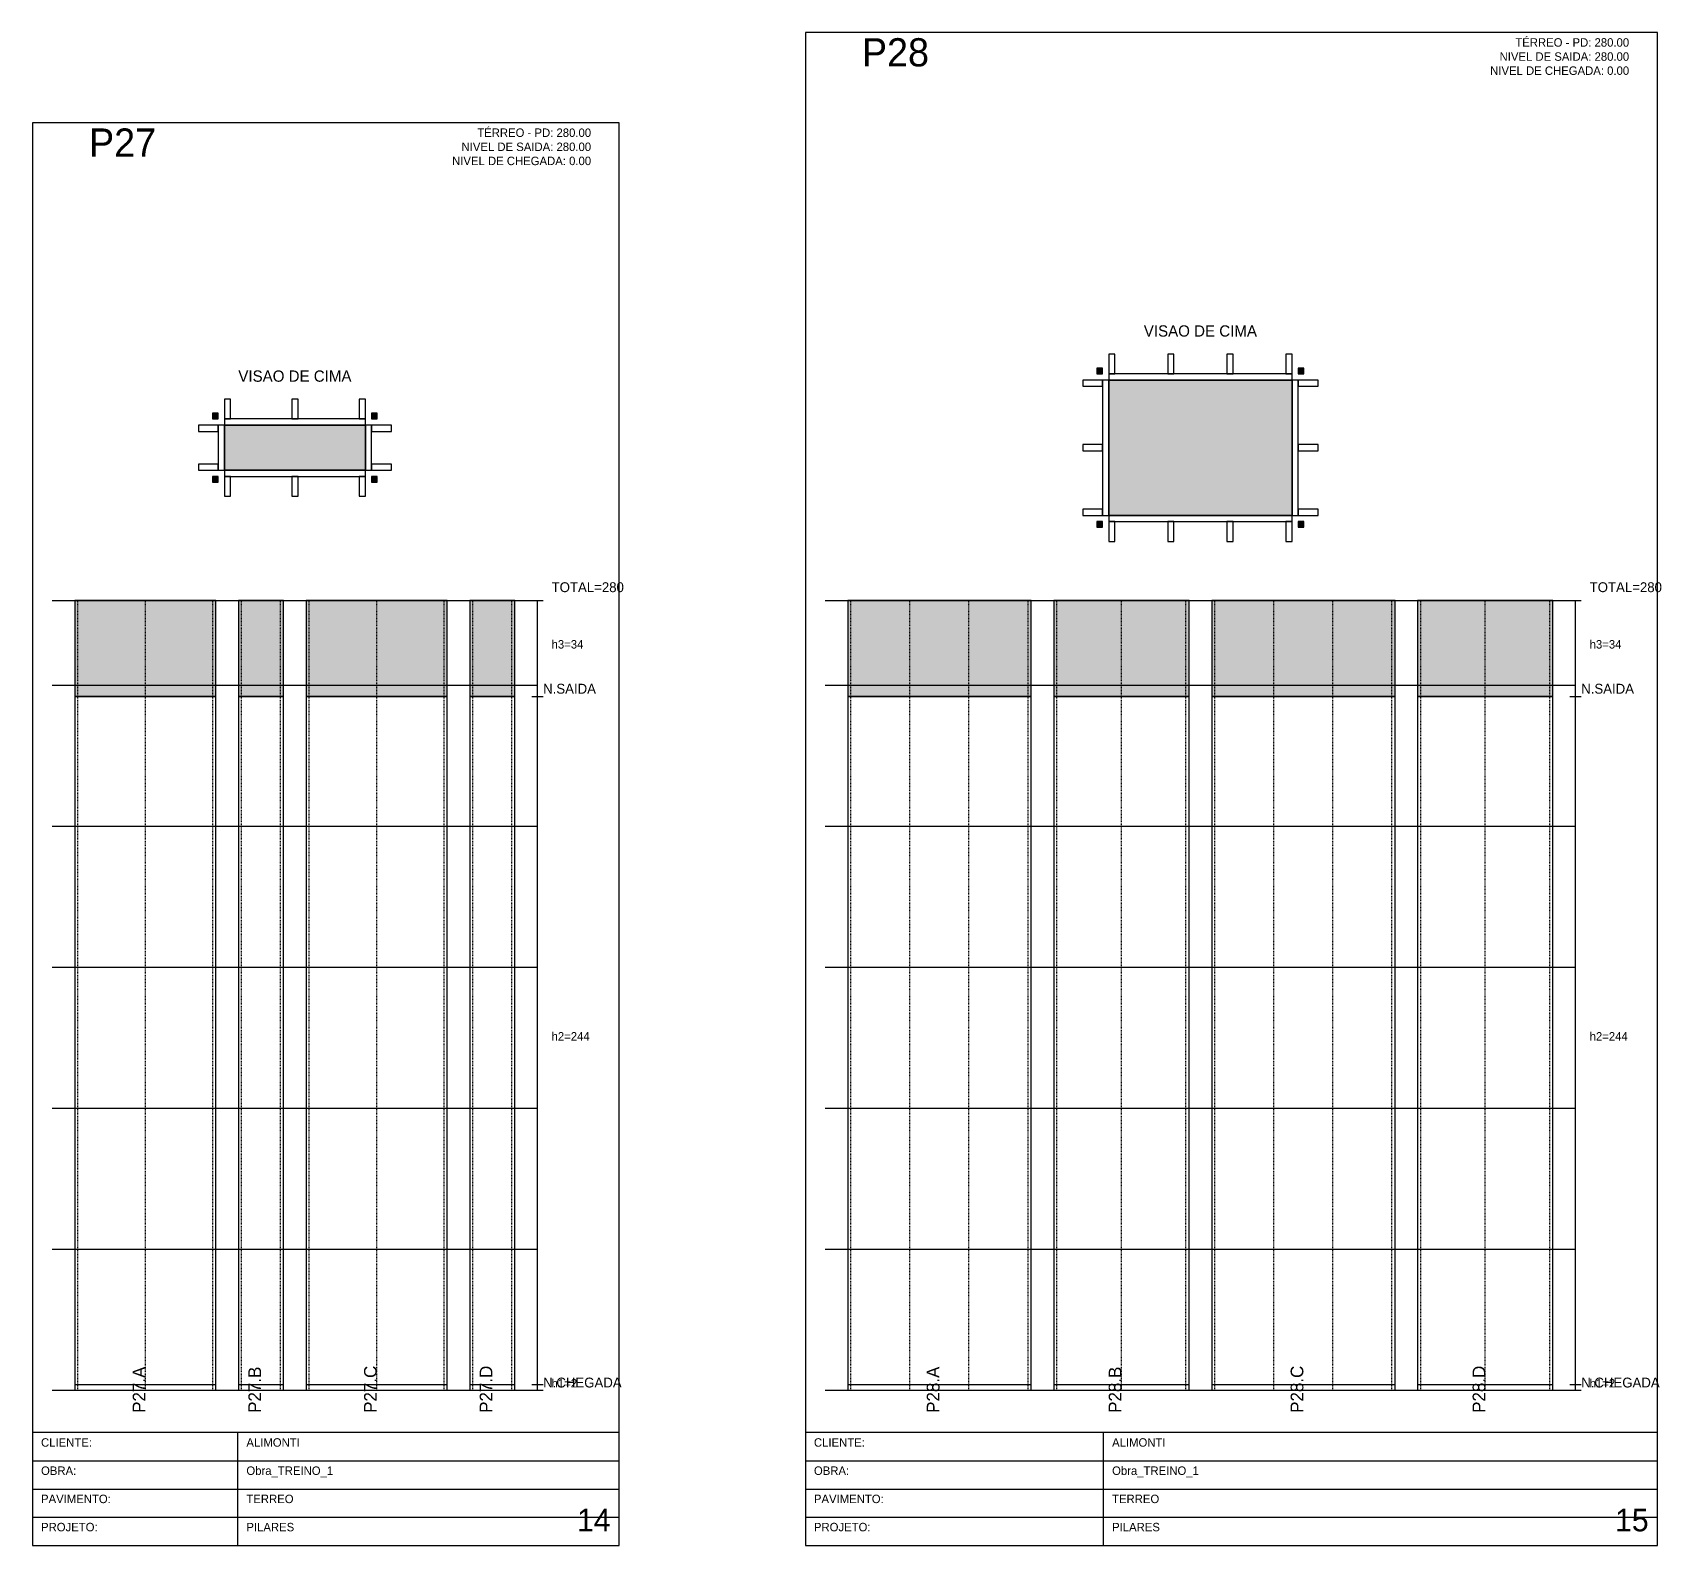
# Model space of a CAD drawing. Header units: metres. Extents: x 0 to 1466, y 0 to 2698.
# Drawn here: x 889 to 1466, y 1097 to 1633 of the extents above; entities that cross this region are included whole.
import ezdxf
from ezdxf.enums import TextEntityAlignment as Align

# ---------------------------------------------------------------- set-up
doc = ezdxf.new("R2010")
doc.units = ezdxf.units.M
doc.linetypes.add('DASHED', pattern=[0.5, 0.25, -0.25])
for name, color, linetype in [('BORDA_CELULA', 9, 'Continuous'), ('CARIMBO', 9, 'Continuous'), ('CHAPA', 1, 'Continuous'), ('CONCRETO', 4, 'Continuous'), ('COTA', 8, 'Continuous'), ('Hachura', 8, 'Continuous'), ('LABEL_ID', 3, 'Continuous'), ('Nivel', 2, 'Continuous'), ('NOMENCLATURA', 1, 'Continuous'), ('Paineis', 7, 'Continuous'), ('SARR_2.2x7', 82, 'Continuous'), ('Texto Secao', 2, 'Continuous'), ('TEXTO_GERAL', 2, 'Continuous')]:
    doc.layers.add(name, color=color, linetype=linetype)

msp = doc.modelspace()

# ---------------------------------------------------------------- hatches: boundary and pattern name
at = {"layer": 'CHAPA'}
for points in [[(1266.3, 1512.2), (1268.3, 1512.2), (1268.3, 1514.2), (1266.3, 1514.2)], [(1337.7, 1512.2), (1339.7, 1512.2), (1339.7, 1514.2), (1337.7, 1514.2)], [(952.8, 1496.2), (954.8, 1496.2), (954.8, 1498.2), (952.8, 1498.2)], [(1009.2, 1496.2), (1011.2, 1496.2), (1011.2, 1498.2), (1009.2, 1498.2)], [(952.8, 1473.8), (954.8, 1473.8), (954.8, 1475.8), (952.8, 1475.8)], [(1009.2, 1473.8), (1011.2, 1473.8), (1011.2, 1475.8), (1009.2, 1475.8)], [(1266.3, 1457.8), (1268.3, 1457.8), (1268.3, 1459.8), (1266.3, 1459.8)], [(1337.7, 1457.8), (1339.7, 1457.8), (1339.7, 1459.8), (1337.7, 1459.8)]]:
    msp.add_hatch(color=1, dxfattribs=at).paths.add_polyline_path(points)
at = {"layer": 'Hachura'}
for color, points in [(253, [(1270.5, 1462), (1335.5, 1462), (1335.5, 1510), (1270.5, 1510)]), (253, [(957, 1478), (1007, 1478), (1007, 1494), (957, 1494)]), (6, [(904, 1397.8), (954, 1397.8), (954, 1431.8), (904, 1431.8)]), (6, [(962, 1397.8), (978, 1397.8), (978, 1431.8), (962, 1431.8)]), (6, [(986, 1397.8), (1036, 1397.8), (1036, 1431.8), (986, 1431.8)]), (6, [(1044, 1397.8), (1060, 1397.8), (1060, 1431.8), (1044, 1431.8)]), (6, [(1178, 1397.8), (1243, 1397.8), (1243, 1431.8), (1178, 1431.8)]), (6, [(1251, 1397.8), (1299, 1397.8), (1299, 1431.8), (1251, 1431.8)]), (6, [(1307, 1397.8), (1372, 1397.8), (1372, 1431.8), (1307, 1431.8)]), (6, [(1380, 1397.8), (1428, 1397.8), (1428, 1431.8), (1380, 1431.8)])]:
    msp.add_hatch(color=color, dxfattribs=at).paths.add_polyline_path(points)

# ---------------------------------------------------------------- linework, layer by layer
at = {"layer": 'BORDA_CELULA', "color": 9}
for points in [[(1163, 1096.8), (1465, 1096.8), (1465, 1633.2), (1163, 1633.2)], [(889, 1096.8), (1097, 1096.8), (1097, 1601.2), (889, 1601.2)]]:
    msp.add_lwpolyline(points, close=True, dxfattribs=at)
at = {"layer": 'CARIMBO', "color": 9}
for p, q in [((961.8, 1096.8), (961.8, 1136.8)), ((1268.7, 1096.8), (1268.7, 1136.8)), ((889, 1126.8), (1097, 1126.8)), ((1163, 1126.8), (1465, 1126.8)), ((889, 1116.8), (1097, 1116.8)), ((1163, 1116.8), (1465, 1116.8)), ((889, 1106.8), (1097, 1106.8)), ((1163, 1106.8), (1465, 1106.8))]:
    msp.add_line(p, q, dxfattribs=at)
for points in [[(889, 1096.8), (1097, 1096.8), (1097, 1136.8), (889, 1136.8)], [(1163, 1096.8), (1465, 1096.8), (1465, 1136.8), (1163, 1136.8)]]:
    msp.add_lwpolyline(points, close=True, dxfattribs=at)
at = {"layer": 'CHAPA', "color": 1}
for points in [[(1266.3, 1512.2), (1268.3, 1512.2), (1268.3, 1514.2), (1266.3, 1514.2)], [(1337.7, 1512.2), (1339.7, 1512.2), (1339.7, 1514.2), (1337.7, 1514.2)], [(952.8, 1496.2), (954.8, 1496.2), (954.8, 1498.2), (952.8, 1498.2)], [(1009.2, 1496.2), (1011.2, 1496.2), (1011.2, 1498.2), (1009.2, 1498.2)], [(952.8, 1473.8), (954.8, 1473.8), (954.8, 1475.8), (952.8, 1475.8)], [(1009.2, 1473.8), (1011.2, 1473.8), (1011.2, 1475.8), (1009.2, 1475.8)], [(1266.3, 1457.8), (1268.3, 1457.8), (1268.3, 1459.8), (1266.3, 1459.8)], [(1337.7, 1457.8), (1339.7, 1457.8), (1339.7, 1459.8), (1337.7, 1459.8)]]:
    msp.add_lwpolyline(points, close=True, dxfattribs=at)
at = {"layer": 'CONCRETO', "color": 4}
for points in [[(1270.5, 1462), (1335.5, 1462), (1335.5, 1510), (1270.5, 1510)], [(957, 1478), (1007, 1478), (1007, 1494), (957, 1494)]]:
    msp.add_lwpolyline(points, close=True, dxfattribs=at)
at = {"layer": 'COTA', "color": 8}
for p, q in [((1066, 1431.8), (1070, 1431.8)), ((1068, 1151.8), (1068, 1431.8)), ((1434, 1431.8), (1438, 1431.8)), ((1436, 1151.8), (1436, 1431.8)), ((1066, 1397.8), (1070, 1397.8)), ((1066, 1397.8), (1070, 1397.8)), ((1434, 1397.8), (1438, 1397.8)), ((1434, 1397.8), (1438, 1397.8)), ((1066, 1153.8), (1070, 1153.8)), ((1066, 1153.8), (1070, 1153.8)), ((1066, 1151.8), (1070, 1151.8)), ((1434, 1153.8), (1438, 1153.8)), ((1434, 1153.8), (1438, 1153.8)), ((1434, 1151.8), (1438, 1151.8))]:
    msp.add_line(p, q, dxfattribs=at)
at = {"layer": 'Nivel', "color": 2}
for p, q in [((896, 1431.8), (1068, 1431.8)), ((1170, 1431.8), (1436, 1431.8)), ((896, 1401.8), (1068, 1401.8)), ((1170, 1401.8), (1436, 1401.8)), ((896, 1351.8), (1068, 1351.8)), ((1170, 1351.8), (1436, 1351.8)), ((896, 1301.8), (1068, 1301.8)), ((1170, 1301.8), (1436, 1301.8)), ((896, 1251.8), (1068, 1251.8)), ((1170, 1251.8), (1436, 1251.8)), ((896, 1201.8), (1068, 1201.8)), ((1170, 1201.8), (1436, 1201.8)), ((896, 1151.8), (1068, 1151.8)), ((1170, 1151.8), (1436, 1151.8))]:
    msp.add_line(p, q, dxfattribs=at)
at = {"layer": 'Paineis', "color": 7}
for p, q in [((904, 1153.8), (954, 1153.8)), ((962, 1153.8), (978, 1153.8)), ((986, 1153.8), (1036, 1153.8)), ((1044, 1153.8), (1060, 1153.8)), ((1178, 1153.8), (1243, 1153.8)), ((1251, 1153.8), (1299, 1153.8)), ((1307, 1153.8), (1372, 1153.8)), ((1380, 1153.8), (1428, 1153.8))]:
    msp.add_line(p, q, dxfattribs=at)
for points in [[(1268.3, 1462), (1270.5, 1462), (1270.5, 1510), (1268.3, 1510)], [(1270.5, 1510), (1335.5, 1510), (1335.5, 1512.2), (1270.5, 1512.2)], [(1335.5, 1462), (1337.7, 1462), (1337.7, 1510), (1335.5, 1510)], [(957, 1494), (1007, 1494), (1007, 1496.2), (957, 1496.2)], [(954.8, 1478), (957, 1478), (957, 1494), (954.8, 1494)], [(1007, 1478), (1009.2, 1478), (1009.2, 1494), (1007, 1494)], [(957, 1475.8), (1007, 1475.8), (1007, 1478), (957, 1478)], [(1270.5, 1459.8), (1335.5, 1459.8), (1335.5, 1462), (1270.5, 1462)], [(904, 1151.8), (954, 1151.8), (954, 1397.8), (904, 1397.8)], [(962, 1151.8), (978, 1151.8), (978, 1397.8), (962, 1397.8)], [(986, 1151.8), (1036, 1151.8), (1036, 1397.8), (986, 1397.8)], [(1044, 1151.8), (1060, 1151.8), (1060, 1397.8), (1044, 1397.8)], [(1178, 1151.8), (1243, 1151.8), (1243, 1397.8), (1178, 1397.8)], [(1251, 1151.8), (1299, 1151.8), (1299, 1397.8), (1251, 1397.8)], [(1307, 1151.8), (1372, 1151.8), (1372, 1397.8), (1307, 1397.8)], [(1380, 1151.8), (1428, 1151.8), (1428, 1397.8), (1380, 1397.8)]]:
    msp.add_lwpolyline(points, close=True, dxfattribs=at)
at = {"layer": 'Paineis', "color": 6}
for points in [[(904, 1397.8), (954, 1397.8), (954, 1431.8), (904, 1431.8)], [(962, 1397.8), (978, 1397.8), (978, 1431.8), (962, 1431.8)], [(986, 1397.8), (1036, 1397.8), (1036, 1431.8), (986, 1431.8)], [(1044, 1397.8), (1060, 1397.8), (1060, 1431.8), (1044, 1431.8)], [(1178, 1397.8), (1243, 1397.8), (1243, 1431.8), (1178, 1431.8)], [(1251, 1397.8), (1299, 1397.8), (1299, 1431.8), (1251, 1431.8)], [(1307, 1397.8), (1372, 1397.8), (1372, 1431.8), (1307, 1431.8)], [(1380, 1397.8), (1428, 1397.8), (1428, 1431.8), (1380, 1431.8)]]:
    msp.add_lwpolyline(points, close=True, dxfattribs=at)
at = {"layer": 'SARR_2.2x7', "color": 82, "linetype": 'DASHED'}
for p, q in [((905.1, 1151.8), (905.1, 1431.8)), ((929, 1151.8), (929, 1431.8)), ((952.9, 1151.8), (952.9, 1431.8)), ((963.1, 1151.8), (963.1, 1431.8)), ((976.9, 1151.8), (976.9, 1431.8)), ((987.1, 1151.8), (987.1, 1431.8)), ((1011, 1151.8), (1011, 1431.8)), ((1034.9, 1151.8), (1034.9, 1431.8)), ((1045.1, 1151.8), (1045.1, 1431.8)), ((1058.9, 1151.8), (1058.9, 1431.8)), ((1179.1, 1151.8), (1179.1, 1431.8)), ((1200.03, 1151.8), (1200.03, 1431.8)), ((1220.97, 1151.8), (1220.97, 1431.8)), ((1241.9, 1151.8), (1241.9, 1431.8)), ((1252.1, 1151.8), (1252.1, 1431.8)), ((1275, 1151.8), (1275, 1431.8)), ((1297.9, 1151.8), (1297.9, 1431.8)), ((1308.1, 1151.8), (1308.1, 1431.8)), ((1329.03, 1151.8), (1329.03, 1431.8)), ((1349.97, 1151.8), (1349.97, 1431.8)), ((1370.9, 1151.8), (1370.9, 1431.8)), ((1381.1, 1151.8), (1381.1, 1431.8)), ((1404, 1151.8), (1404, 1431.8)), ((1426.9, 1151.8), (1426.9, 1431.8))]:
    msp.add_line(p, q, dxfattribs=at)
at = {"layer": 'SARR_2.2x7', "color": 82}
for points in [[(1270.5, 1512.2), (1272.7, 1512.2), (1272.7, 1519.2), (1270.5, 1519.2)], [(1291.43, 1512.2), (1293.63, 1512.2), (1293.63, 1519.2), (1291.43, 1519.2)], [(1312.37, 1512.2), (1314.57, 1512.2), (1314.57, 1519.2), (1312.37, 1519.2)], [(1333.3, 1512.2), (1335.5, 1512.2), (1335.5, 1519.2), (1333.3, 1519.2)], [(1261.3, 1507.8), (1268.3, 1507.8), (1268.3, 1510), (1261.3, 1510)], [(1337.7, 1507.8), (1344.7, 1507.8), (1344.7, 1510), (1337.7, 1510)], [(957, 1496.2), (959.2, 1496.2), (959.2, 1503.2), (957, 1503.2)], [(980.9, 1496.2), (983.1, 1496.2), (983.1, 1503.2), (980.9, 1503.2)], [(1004.8, 1496.2), (1007, 1496.2), (1007, 1503.2), (1004.8, 1503.2)], [(947.8, 1491.8), (954.8, 1491.8), (954.8, 1494), (947.8, 1494)], [(1009.2, 1491.8), (1016.2, 1491.8), (1016.2, 1494), (1009.2, 1494)], [(1261.3, 1484.9), (1268.3, 1484.9), (1268.3, 1487.1), (1261.3, 1487.1)], [(1337.7, 1484.9), (1344.7, 1484.9), (1344.7, 1487.1), (1337.7, 1487.1)], [(947.8, 1478), (954.8, 1478), (954.8, 1480.2), (947.8, 1480.2)], [(1009.2, 1478), (1016.2, 1478), (1016.2, 1480.2), (1009.2, 1480.2)], [(957, 1468.8), (959.2, 1468.8), (959.2, 1475.8), (957, 1475.8)], [(980.9, 1468.8), (983.1, 1468.8), (983.1, 1475.8), (980.9, 1475.8)], [(1004.8, 1468.8), (1007, 1468.8), (1007, 1475.8), (1004.8, 1475.8)], [(1261.3, 1462), (1268.3, 1462), (1268.3, 1464.2), (1261.3, 1464.2)], [(1337.7, 1462), (1344.7, 1462), (1344.7, 1464.2), (1337.7, 1464.2)], [(1270.5, 1452.8), (1272.7, 1452.8), (1272.7, 1459.8), (1270.5, 1459.8)], [(1291.43, 1452.8), (1293.63, 1452.8), (1293.63, 1459.8), (1291.43, 1459.8)], [(1312.37, 1452.8), (1314.57, 1452.8), (1314.57, 1459.8), (1312.37, 1459.8)], [(1333.3, 1452.8), (1335.5, 1452.8), (1335.5, 1459.8), (1333.3, 1459.8)]]:
    msp.add_lwpolyline(points, close=True, dxfattribs=at)

# ---------------------------------------------------------------- texts
at = {"layer": 'CARIMBO', "color": 9}
for s, p in [('CLIENTE:', (892, 1131.8)), ('CLIENTE:', (1166, 1131.8)), ('OBRA:', (892, 1121.8)), ('OBRA:', (1166, 1121.8)), ('PAVIMENTO:', (892, 1111.8)), ('PAVIMENTO:', (1166, 1111.8)), ('PROJETO:', (892, 1101.8)), ('PROJETO:', (1166, 1101.8))]:
    msp.add_text(s, height=3, dxfattribs=at).set_placement(p)
at = {"layer": 'COTA', "color": 8}
for s, height, p in [('TOTAL=280', 3.5, (1073, 1434.8)), ('TOTAL=280', 3.5, (1441, 1434.8)), ('h3=34', 3, (1073, 1414.8)), ('h3=34', 3, (1441, 1414.8)), ('h2=244', 3, (1073, 1275.8)), ('h2=244', 3, (1441, 1275.8)), ('h1=2', 3, (1073, 1152.8)), ('h1=2', 3, (1441, 1152.8))]:
    msp.add_text(s, height=height, dxfattribs=at).set_placement(p)
at = {"layer": 'LABEL_ID', "color": 3}
for s, p in [('14', (1082, 1101.8)), ('15', (1450, 1101.8))]:
    msp.add_text(s, height=8, dxfattribs=at).set_placement(p)
at = {"layer": 'Nivel', "color": 2}
for s, p in [('N.SAIDA', (1070, 1398.8)), ('N.SAIDA', (1438, 1398.8)), ('N.CHEGADA', (1070, 1152.8)), ('N.CHEGADA', (1438, 1152.8))]:
    msp.add_text(s, height=3.5, dxfattribs=at).set_placement(p)
at = {"layer": 'NOMENCLATURA', "color": 1}
for s, p in [('P28', (1183, 1621.2)), ('P27', (909, 1589.2))]:
    msp.add_text(s, height=10, dxfattribs=at).set_placement(p)
at = {"layer": 'Texto Secao', "color": 2}
for p in [(1303, 1524.2), (982, 1508.2)]:
    msp.add_text('VISAO DE CIMA', height=4, dxfattribs=at).set_placement(p, align=Align.BOTTOM_CENTER)
for s, p in [('P27.A', (929, 1143.8)), ('P27.B', (970, 1143.8)), ('P27.C', (1011, 1143.8)), ('P27.D', (1052, 1143.8)), ('P28.A', (1210.5, 1143.8)), ('P28.B', (1275, 1143.8)), ('P28.C', (1339.5, 1143.8)), ('P28.D', (1404, 1143.8))]:
    msp.add_text(s, height=4.5, rotation=90, dxfattribs=at).set_placement(p)
at = {"layer": 'TEXTO_GERAL', "color": 2}
for s, p in [('TÉRREO - PD: 280.00', (1455, 1628.2)), ('NIVEL DE SAIDA: 280.00', (1455, 1623.2)), ('NIVEL DE CHEGADA: 0.00', (1455, 1618.2)), ('TÉRREO - PD: 280.00', (1087, 1596.2)), ('NIVEL DE SAIDA: 280.00', (1087, 1591.2)), ('NIVEL DE CHEGADA: 0.00', (1087, 1586.2))]:
    msp.add_text(s, height=3, dxfattribs=at).set_placement(p, align=Align.RIGHT)
for s, p in [('ALIMONTI', (964.8, 1131.8)), ('ALIMONTI', (1271.7, 1131.8)), ('Obra_TREINO_1', (964.8, 1121.8)), ('Obra_TREINO_1', (1271.7, 1121.8)), ('TERREO', (964.8, 1111.8)), ('TERREO', (1271.7, 1111.8)), ('PILARES', (964.8, 1101.8)), ('PILARES', (1271.7, 1101.8))]:
    msp.add_text(s, height=3, dxfattribs=at).set_placement(p)

doc.saveas('drawing.dxf')
